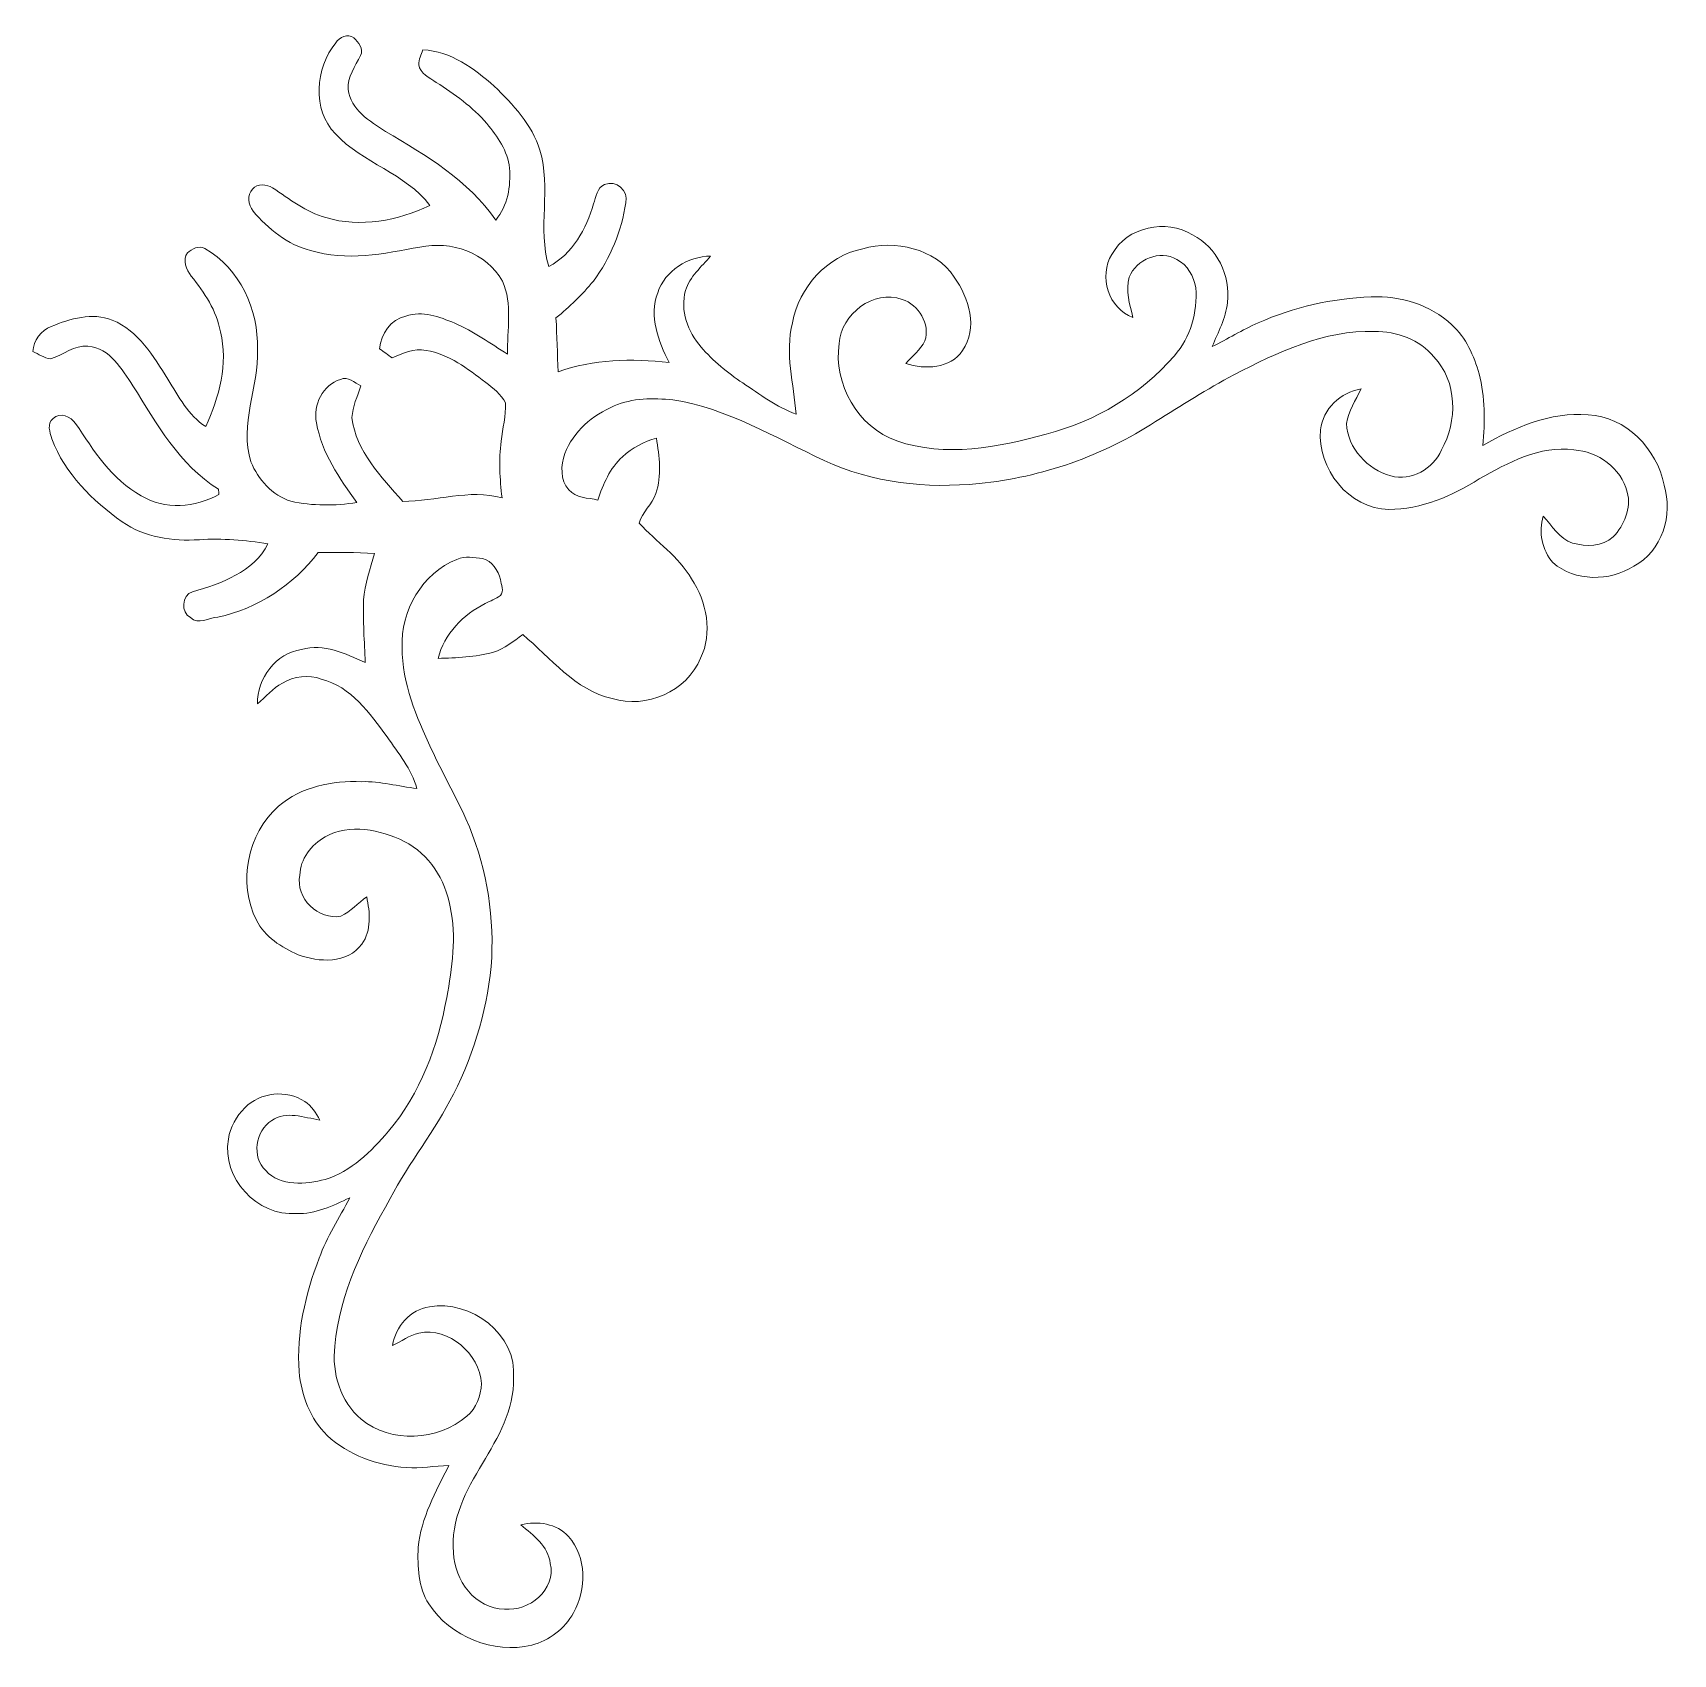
# Model space of a CAD drawing. Header units: centimetres. Extents: x -16.3 to 16.5, y -16.2 to 16.2.
import ezdxf

# ---------------------------------------------------------------- set-up
doc = ezdxf.new("R2010")
doc.units = ezdxf.units.CM
doc.header["$MEASUREMENT"] = 0
doc.layers.add('Layer 1', color=7, linetype='Continuous')

msp = doc.modelspace()

# ---------------------------------------------------------------- linework, layer by layer
at = {"layer": 'Layer 1', "color": 251, "lineweight": 9}
msp.add_open_spline([(-10.28371, 15.97163), (-10.20716, 16.07746), (-10.03923, 16.17095), (-9.92282, 16.07005), (-9.92282, 16.07005), (-9.8251, 15.98891), (-9.72138, 15.84568), (-9.78594, 15.71551), (-9.78594, 15.71551), (-9.89107, 15.50314), (-10.05087, 15.28935), (-10.03677, 15.03853), (-10.03677, 15.03853), (-9.98667, 14.63601), (-9.59932, 14.40035), (-9.28993, 14.19821), (-9.28993, 14.19821), (-8.47325, 13.72232), (-7.63223, 13.21961), (-7.08119, 12.42727), (-7.08119, 12.42727), (-6.84342, 12.71337), (-6.77922, 13.10284), (-6.8092, 13.46479), (-6.8092, 13.46479), (-6.83954, 13.80875), (-7.05156, 14.09555), (-7.26076, 14.35485), (-7.26076, 14.35485), (-7.54368, 14.68963), (-7.90599, 14.9454), (-8.27323, 15.17893), (-8.27323, 15.17893), (-8.40305, 15.27418), (-8.5946, 15.3525), (-8.62354, 15.53277), (-8.62354, 15.53277), (-8.62495, 15.63755), (-8.5745, 15.7335), (-8.54063, 15.82981), (-8.54063, 15.82981), (-7.98536, 15.80688), (-7.51405, 15.45587), (-7.11188, 15.10415), (-7.11188, 15.10415), (-6.74076, 14.73796), (-6.358, 14.33897), (-6.20242, 13.8278), (-6.20242, 13.8278), (-5.97206, 13.06544), (-6.2504, 12.26182), (-6.02392, 11.4977), (-6.02392, 11.4977), (-5.54414, 11.74605), (-5.27603, 12.25158), (-5.12892, 12.75077), (-5.12892, 12.75077), (-5.082, 12.88447), (-5.05942, 13.07426), (-4.90843, 13.13706), (-4.90843, 13.13706), (-4.68548, 13.24183), (-4.41596, 13.01006), (-4.48298, 12.77475), (-4.48298, 12.77475), (-4.56624, 12.20925), (-4.79061, 11.66562), (-5.13139, 11.20701), (-5.13139, 11.20701), (-5.35399, 10.93643), (-5.60835, 10.69231), (-5.87893, 10.4697), (-5.87893, 10.4697), (-5.85776, 10.11093), (-5.8507, 9.7518), (-5.83765, 9.39267), (-5.83765, 9.39267), (-5.12892, 9.65267), (-4.36057, 9.65832), (-3.61903, 9.57965), (-3.61903, 9.57965), (-3.82964, 10.0058), (-4.02578, 10.50145), (-3.84516, 10.97559), (-3.84516, 10.97559), (-3.69453, 11.41938), (-3.24368, 11.69737), (-2.78648, 11.70866), (-2.78648, 11.70866), (-2.96851, 11.49064), (-3.20417, 11.30085), (-3.28883, 11.01898), (-3.28883, 11.01898), (-3.40525, 10.61963), (-3.23838, 10.19277), (-2.97874, 9.88833), (-2.97874, 9.88833), (-2.73885, 9.60963), (-2.45028, 9.37574), (-2.14548, 9.17078), (-2.14548, 9.17078), (-1.80364, 8.94182), (-1.46709, 8.69276), (-1.07938, 8.54495), (-1.07938, 8.54495), (-1.12454, 9.15208), (-1.30481, 9.7638), (-1.15241, 10.37057), (-1.15241, 10.37057), (-1.02153, 11.08389), (-0.46696, 11.7069), (0.25376, 11.854), (0.25376, 11.854), (0.89864, 12.03145), (1.69627, 11.86917), (2.08468, 11.28533), (2.08468, 11.28533), (2.37467, 10.87893), (2.5641, 10.25874), (2.24943, 9.81918), (2.24943, 9.81918), (2.00248, 9.4537), (1.50048, 9.4336), (1.11595, 9.55848), (1.11595, 9.55848), (1.24366, 9.707), (1.40876, 9.83047), (1.4973, 10.00933), (1.4973, 10.00933), (1.60878, 10.348), (1.37066, 10.7364), (1.04328, 10.84224), (1.04328, 10.84224), (0.46755, 11.04755), (-0.17627, 10.54485), (-0.21967, 9.95994), (-0.21967, 9.95994), (-0.33255, 9.15314), (0.15463, 8.28495), (0.93427, 8.01331), (0.93427, 8.01331), (1.90794, 7.67782), (2.95851, 7.88384), (3.92406, 8.14737), (3.92406, 8.14737), (4.90584, 8.4049), (5.81919, 8.94288), (6.48383, 9.71441), (6.48383, 9.71441), (6.81156, 10.07988), (6.94844, 10.58859), (6.91316, 11.07154), (6.91316, 11.07154), (6.87329, 11.30085), (6.74735, 11.53121), (6.53392, 11.63987), (6.53392, 11.63987), (6.19843, 11.84166), (5.71901, 11.64128), (5.58389, 11.28533), (5.58389, 11.28533), (5.50064, 11.01545), (5.59377, 10.74134), (5.65551, 10.47888), (5.65551, 10.47888), (5.16337, 10.65632), (4.96512, 11.30544), (5.23534, 11.74112), (5.23534, 11.74112), (5.53697, 12.29674), (6.3219, 12.45514), (6.84789, 12.12988), (6.84789, 12.12988), (7.33755, 11.88611), (7.61025, 11.31214), (7.54498, 10.77768), (7.54498, 10.77768), (7.51359, 10.46335), (7.35695, 10.18395), (7.24124, 9.89644), (7.24124, 9.89644), (7.54922, 10.04919), (7.84132, 10.23405), (8.15776, 10.37022), (8.15776, 10.37022), (8.86719, 10.68913), (9.63978, 10.86199), (10.41659, 10.89127), (10.41659, 10.89127), (10.99833, 10.91738), (11.60546, 10.73923), (12.03196, 10.33036), (12.03196, 10.33036), (12.31842, 10.07777), (12.47399, 9.713), (12.57595, 9.35281), (12.57595, 9.35281), (12.70048, 8.88644), (12.6973, 8.39678), (12.64933, 7.91983), (12.64933, 7.91983), (13.28926, 8.2846), (13.99976, 8.59152), (14.75435, 8.53507), (14.75435, 8.53507), (15.51282, 8.50085), (16.13301, 7.85209), (16.27729, 7.12855), (16.27729, 7.12855), (16.45721, 6.53588), (16.23884, 5.8021), (15.6684, 5.50718), (15.6684, 5.50718), (15.18756, 5.20203), (14.49329, 5.19356), (14.05409, 5.57844), (14.05409, 5.57844), (13.82972, 5.82785), (13.76551, 6.19122), (13.85724, 6.50872), (13.85724, 6.50872), (14.03751, 6.3168), (14.1832, 6.0561), (14.44708, 5.96967), (14.44708, 5.96967), (14.71801, 5.89347), (15.03728, 5.89277), (15.25918, 6.09138), (15.25918, 6.09138), (15.47719, 6.32562), (15.62642, 6.66711), (15.53928, 6.9892), (15.53928, 6.9892), (15.41263, 7.46721), (14.95579, 7.80129), (14.47142, 7.83163), (14.47142, 7.83163), (13.78739, 7.92653), (13.15274, 7.57728), (12.58018, 7.25167), (12.58018, 7.25167), (12.03655, 6.91441), (11.42413, 6.63713), (10.77184, 6.64242), (10.77184, 6.64242), (9.97351, 6.65088), (9.33603, 7.46086), (9.4073, 8.2345), (9.4073, 8.2345), (9.45174, 8.65078), (9.8091, 8.98698), (10.21622, 9.04977), (10.21622, 9.04977), (10.10649, 8.8247), (9.96291, 8.61057), (9.92376, 8.35798), (9.92376, 8.35798), (9.95163, 7.86373), (10.34498, 7.44287), (10.81029, 7.31164), (10.81029, 7.31164), (11.22093, 7.20263), (11.66119, 7.45134), (11.82347, 7.83234), (11.82347, 7.83234), (12.14768, 8.40172), (12.14309, 9.20041), (11.67389, 9.69042), (11.67389, 9.69042), (11.39203, 10.03932), (10.92354, 10.20371), (10.48644, 10.20124), (10.48644, 10.20124), (9.47891, 10.23052), (8.54864, 9.78249), (7.67445, 9.33517), (7.67445, 9.33517), (7.13964, 9.04554), (6.62176, 8.72557), (6.10918, 8.39855), (6.10918, 8.39855), (5.05507, 7.71204), (3.83375, 7.28306), (2.58174, 7.1603), (2.58174, 7.1603), (1.53329, 7.0527), (0.4432, 7.16912), (-0.51706, 7.62349), (-0.51706, 7.62349), (-1.50483, 8.0747), (-2.45169, 8.66454), (-3.54318, 8.83352), (-3.54318, 8.83352), (-3.93406, 8.86809), (-4.34963, 8.87268), (-4.71511, 8.7104), (-4.71511, 8.7104), (-5.14621, 8.53154), (-5.53356, 8.20064), (-5.70254, 7.7572), (-5.70254, 7.7572), (-5.78262, 7.52436), (-5.79849, 7.22838), (-5.62316, 7.0333), (-5.62316, 7.0333), (-5.48064, 6.86537), (-5.23793, 6.87631), (-5.04178, 6.82904), (-5.04178, 6.82904), (-4.93772, 7.14548), (-4.79872, 7.46686), (-4.54895, 7.69617), (-4.54895, 7.69617), (-4.35563, 7.87044), (-4.12139, 7.99532), (-3.87233, 8.06835), (-3.87233, 8.06835), (-3.80988, 7.70393), (-3.75944, 7.31728), (-3.88291, 6.95992), (-3.88291, 6.95992), (-3.95911, 6.74331), (-4.15243, 6.58668), (-4.21875, 6.3669), (-4.21875, 6.3669), (-3.87021, 5.99401), (-3.43277, 5.70121), (-3.16712, 5.2553), (-3.16712, 5.2553), (-2.86797, 4.79598), (-2.74097, 4.17474), (-2.98862, 3.66603), (-2.98862, 3.66603), (-3.25779, 3.00069), (-4.07835, 2.64968), (-4.75392, 2.86029), (-4.75392, 2.86029), (-5.49934, 3.02892), (-5.98582, 3.67309), (-6.54391, 4.14052), (-6.54391, 4.14052), (-6.72771, 4.0054), (-6.90904, 3.85583), (-7.13093, 3.78845), (-7.13093, 3.78845), (-7.48971, 3.68367), (-7.86718, 3.67697), (-8.23724, 3.66427), (-8.23724, 3.66427), (-8.10989, 4.14828), (-7.73771, 4.5448), (-7.29321, 4.75964), (-7.29321, 4.75964), (-7.19408, 4.81538), (-7.08013, 4.84678), (-6.99159, 4.92016), (-6.99159, 4.92016), (-6.90269, 5.00588), (-6.97712, 5.14629), (-6.98912, 5.24189), (-6.98912, 5.24189), (-7.03498, 5.42428), (-7.15669, 5.60702), (-7.34507, 5.66099), (-7.34507, 5.66099), (-7.5144, 5.68004), (-7.6975, 5.71532), (-7.85942, 5.64335), (-7.85942, 5.64335), (-8.55157, 5.37065), (-8.98619, 4.61148), (-8.95409, 3.87982), (-8.95409, 3.87982), (-8.95726, 3.16262), (-8.67046, 2.49199), (-8.3713, 1.85381), (-8.3713, 1.85381), (-8.15222, 1.38391), (-7.89611, 0.93165), (-7.68197, 0.45893), (-7.68197, 0.45893), (-7.29039, -0.40785), (-7.12212, -1.36987), (-7.16374, -2.31814), (-7.16374, -2.31814), (-7.22019, -3.26958), (-7.50417, -4.19774), (-7.92645, -5.04899), (-7.92645, -5.04899), (-8.30075, -5.77289), (-8.80945, -6.41565), (-9.19433, -7.13355), (-9.19433, -7.13355), (-9.70867, -8.05148), (-10.20998, -9.02197), (-10.30204, -10.08877), (-10.30204, -10.08877), (-10.36097, -10.62111), (-10.19269, -11.19297), (-9.77395, -11.54645), (-9.77395, -11.54645), (-9.1781, -12.04281), (-8.24006, -11.97755), (-7.65975, -11.4886), (-7.65975, -11.4886), (-7.4696, -11.32879), (-7.38176, -11.07761), (-7.36977, -10.83596), (-7.36977, -10.83596), (-7.40928, -10.23623), (-8.01394, -9.70601), (-8.62247, -9.82419), (-8.62247, -9.82419), (-8.81192, -9.87076), (-8.97032, -9.99176), (-9.1453, -10.0729), (-9.1453, -10.0729), (-9.08885, -9.69648), (-8.79181, -9.35253), (-8.40799, -9.2982), (-8.40799, -9.2982), (-7.59237, -9.15462), (-6.64234, -9.851), (-6.72983, -10.72518), (-6.72983, -10.72518), (-6.70866, -11.35207), (-7.03992, -11.91334), (-7.3486, -12.43298), (-7.3486, -12.43298), (-7.67245, -12.97026), (-7.99524, -13.5654), (-7.92539, -14.21663), (-7.92539, -14.21663), (-7.91692, -14.76449), (-7.48689, -15.34551), (-6.90551, -15.34199), (-6.90551, -15.34199), (-6.4148, -15.39526), (-5.87752, -14.95428), (-5.99217, -14.43041), (-5.99217, -14.43041), (-6.0338, -14.08575), (-6.33436, -13.86667), (-6.57884, -13.65712), (-6.57884, -13.65712), (-6.24864, -13.5781), (-5.86552, -13.63101), (-5.62775, -13.89172), (-5.62775, -13.89172), (-5.26015, -14.30094), (-5.26862, -14.95287), (-5.53179, -15.41537), (-5.53179, -15.41537), (-5.69725, -15.74204), (-6.01933, -15.9664), (-6.3647, -16.06659), (-6.3647, -16.06659), (-7.12635, -16.2451), (-7.99665, -15.89973), (-8.42069, -15.23933), (-8.42069, -15.23933), (-8.6327, -14.90701), (-8.64717, -14.49285), (-8.63483, -14.1115), (-8.63483, -14.1115), (-8.5745, -13.5206), (-8.28452, -12.99213), (-8.01958, -12.47285), (-8.01958, -12.47285), (-8.30357, -12.48061), (-8.5865, -12.53282), (-8.87083, -12.51412), (-8.87083, -12.51412), (-9.44586, -12.46896), (-10.02583, -12.26965), (-10.45444, -11.87348), (-10.45444, -11.87348), (-10.79735, -11.54045), (-10.96704, -11.0635), (-11.01396, -10.59607), (-11.01396, -10.59607), (-11.06864, -9.82137), (-10.8926, -9.0449), (-10.61144, -8.32665), (-10.61144, -8.32665), (-10.46151, -7.89908), (-10.20822, -7.52232), (-10.0036, -7.12156), (-10.0036, -7.12156), (-10.34051, -7.2789), (-10.68764, -7.44858), (-11.07076, -7.43624), (-11.07076, -7.43624), (-11.85216, -7.49515), (-12.5623, -6.72221), (-12.42966, -5.94681), (-12.42966, -5.94681), (-12.39685, -5.70692), (-12.26562, -5.49208), (-12.10016, -5.32028), (-12.10016, -5.32028), (-11.79607, -5.00807), (-11.26267, -4.95162), (-10.90107, -5.19575), (-10.90107, -5.19575), (-10.76596, -5.285), (-10.67423, -5.42329), (-10.60227, -5.56581), (-10.60227, -5.56581), (-10.9173, -5.51713), (-11.27466, -5.37496), (-11.56323, -5.57533), (-11.56323, -5.57533), (-11.88073, -5.78241), (-11.97281, -6.30594), (-11.68106, -6.57405), (-11.68106, -6.57405), (-11.39108, -6.90919), (-10.87814, -6.84745), (-10.4922, -6.7515), (-10.4922, -6.7515), (-9.97503, -6.5931), (-9.57004, -6.19552), (-9.23032, -5.79053), (-9.23032, -5.79053), (-8.58861, -5.03594), (-8.23865, -4.08167), (-8.06297, -3.11788), (-8.06297, -3.11788), (-7.95749, -2.5224), (-7.85977, -1.90398), (-7.99595, -1.30496), (-7.99595, -1.30496), (-8.08767, -0.7638), (-8.41434, -0.24698), (-8.91104, 0.0049), (-8.91104, 0.0049), (-9.39542, 0.23774), (-9.99972, 0.36721), (-10.49538, 0.09627), (-10.49538, 0.09627), (-10.76702, -0.05895), (-10.99808, -0.34752), (-10.99844, -0.67137), (-10.99844, -0.67137), (-11.09757, -1.12892), (-10.6259, -1.5773), (-10.17788, -1.49052), (-10.17788, -1.49052), (-9.98419, -1.39562), (-9.8385, -1.22629), (-9.66317, -1.10282), (-9.66317, -1.10282), (-9.5972, -1.41608), (-9.56227, -1.77098), (-9.76125, -2.04826), (-9.76125, -2.04826), (-10.04558, -2.44655), (-10.62202, -2.41409), (-11.03513, -2.26063), (-11.03513, -2.26063), (-11.36497, -2.11317), (-11.70399, -1.90574), (-11.86698, -1.5699), (-11.86698, -1.5699), (-12.23845, -0.82589), (-12.05783, 0.16083), (-11.42424, 0.70623), (-11.42424, 0.70623), (-10.97339, 1.10028), (-10.34721, 1.22234), (-9.76407, 1.19906), (-9.76407, 1.19906), (-9.39048, 1.20752), (-9.02747, 1.10698), (-8.65916, 1.06183), (-8.65916, 1.06183), (-8.76112, 1.452), (-9.03593, 1.76738), (-9.2543, 2.09547), (-9.2543, 2.09547), (-9.6032, 2.56254), (-9.97115, 3.10088), (-10.57263, 3.24975), (-10.57263, 3.24975), (-10.82699, 3.34395), (-11.11838, 3.30761), (-11.34769, 3.1672), (-11.34769, 3.1672), (-11.5456, 3.06948), (-11.68036, 2.89169), (-11.84793, 2.75445), (-11.84793, 2.75445), (-11.85639, 3.26387), (-11.4768, 3.76834), (-10.96387, 3.84383), (-10.96387, 3.84383), (-10.51901, 3.96836), (-10.09215, 3.75917), (-9.69422, 3.58348), (-9.69422, 3.58348), (-9.70585, 3.99941), (-9.74361, 4.41533), (-9.72456, 4.83161), (-9.72456, 4.83161), (-9.7041, 5.15193), (-9.59191, 5.45497), (-9.50689, 5.76153), (-9.50689, 5.76153), (-9.88225, 5.78411), (-10.25866, 5.78482), (-10.63437, 5.78199), (-10.63437, 5.78199), (-11.12791, 5.13394), (-11.83981, 4.65346), (-12.64168, 4.48977), (-12.64168, 4.48977), (-12.81912, 4.47389), (-13.02973, 4.32996), (-13.18531, 4.47989), (-13.18531, 4.47989), (-13.38427, 4.57655), (-13.36558, 4.93215), (-13.1458, 4.99777), (-13.1458, 4.99777), (-12.57465, 5.15864), (-11.92201, 5.39006), (-11.63697, 5.95309), (-11.63697, 5.95309), (-12.08958, 6.0307), (-12.55031, 6.06669), (-13.00927, 6.03599), (-13.00927, 6.03599), (-13.54373, 6.00107), (-14.10323, 6.08503), (-14.55267, 6.39442), (-14.55267, 6.39442), (-15.14675, 6.81704), (-15.69497, 7.3582), (-15.96026, 8.05035), (-15.96026, 8.05035), (-15.99483, 8.18406), (-16.06397, 8.36256), (-15.93203, 8.46063), (-15.93203, 8.46063), (-15.79551, 8.59998), (-15.57785, 8.49485), (-15.4826, 8.35939), (-15.4826, 8.35939), (-15.12135, 7.81928), (-14.75799, 7.23755), (-14.17273, 6.91476), (-14.17273, 6.91476), (-13.69789, 6.62548), (-13.089, 6.68017), (-12.61663, 6.94263), (-12.61663, 6.94263), (-12.6198, 6.96874), (-12.6258, 7.02095), (-12.62898, 7.04705), (-12.62898, 7.04705), (-13.40897, 7.53283), (-13.86476, 8.35551), (-14.33607, 9.11398), (-14.33607, 9.11398), (-14.56114, 9.441), (-14.7908, 9.8661), (-15.236, 9.90808), (-15.236, 9.90808), (-15.51047, 9.93031), (-15.73025, 9.72534), (-15.98283, 9.65443), (-15.98283, 9.65443), (-16.11266, 9.65832), (-16.22167, 9.75251), (-16.33879, 9.79802), (-16.33879, 9.79802), (-16.32115, 10.02309), (-16.18039, 10.21923), (-15.97013, 10.29755), (-15.97013, 10.29755), (-15.58984, 10.45877), (-15.1524, 10.58577), (-14.74988, 10.42772), (-14.74988, 10.42772), (-14.22671, 10.20865), (-13.92297, 9.707), (-13.64215, 9.24345), (-13.64215, 9.24345), (-13.42237, 8.90619), (-13.23117, 8.5192), (-12.87945, 8.29836), (-12.87945, 8.29836), (-12.61698, 8.8875), (-12.42754, 9.55037), (-12.5877, 10.19454), (-12.5877, 10.19454), (-12.66214, 10.6154), (-12.90943, 10.97806), (-13.16978, 11.30685), (-13.16978, 11.30685), (-13.27103, 11.43208), (-13.34617, 11.62717), (-13.24775, 11.77322), (-13.24775, 11.77322), (-13.15391, 11.85012), (-13.02091, 11.92527), (-12.90203, 11.85718), (-12.90203, 11.85718), (-12.19577, 11.46489), (-11.82358, 10.63198), (-11.84793, 9.84176), (-11.84793, 9.84176), (-11.81688, 9.08611), (-12.21693, 8.34316), (-11.9774, 7.59386), (-11.9774, 7.59386), (-11.83523, 7.23897), (-11.54948, 6.92499), (-11.17941, 6.80505), (-11.17941, 6.80505), (-10.74691, 6.71156), (-10.29394, 6.70803), (-9.85825, 6.78318), (-9.85825, 6.78318), (-10.2142, 7.26084), (-10.56276, 7.77519), (-10.66647, 8.37385), (-10.66647, 8.37385), (-10.74267, 8.72557), (-10.53983, 9.13762), (-10.18811, 9.24098), (-10.18811, 9.24098), (-10.03147, 9.31189), (-9.90977, 9.17042), (-9.781, 9.11186), (-9.781, 9.11186), (-9.84838, 8.90372), (-9.94787, 8.69876), (-9.95739, 8.47686), (-9.95739, 8.47686), (-9.87837, 7.80129), (-9.36895, 7.29259), (-8.9428, 6.80328), (-8.9428, 6.80328), (-8.27923, 6.80117), (-7.61671, 7.05446), (-6.95737, 6.87419), (-6.95737, 6.87419), (-7.00076, 7.25025), (-7.0251, 7.6309), (-6.97501, 8.00732), (-6.97501, 8.00732), (-6.94573, 8.26237), (-6.88011, 8.51461), (-6.88681, 8.77284), (-6.88681, 8.77284), (-6.97501, 8.945), (-7.1387, 9.06247), (-7.28404, 9.18242), (-7.28404, 9.18242), (-7.64387, 9.4537), (-8.01676, 9.7458), (-8.47502, 9.82165), (-8.47502, 9.82165), (-8.71632, 9.88092), (-8.93927, 9.7518), (-9.15623, 9.67102), (-9.15623, 9.67102), (-9.23878, 9.7324), (-9.32133, 9.79413), (-9.40423, 9.85481), (-9.40423, 9.85481), (-9.37707, 10.15115), (-9.18163, 10.43972), (-8.88142, 10.50851), (-8.88142, 10.50851), (-8.54768, 10.62422), (-8.20973, 10.48981), (-7.90175, 10.36634), (-7.90175, 10.36634), (-7.52675, 10.20089), (-7.1902, 9.96453), (-6.8466, 9.74333), (-6.8466, 9.74333), (-6.85894, 10.22946), (-6.74394, 10.7484), (-6.94961, 11.20842), (-6.94961, 11.20842), (-7.26887, 11.7778), (-7.98078, 12.0184), (-8.5999, 11.88681), (-8.5999, 11.88681), (-9.31604, 11.75664), (-10.07134, 11.5926), (-10.78536, 11.8212), (-10.78536, 11.8212), (-11.24785, 11.93479), (-11.63591, 12.24876), (-11.93612, 12.60789), (-11.93612, 12.60789), (-12.03102, 12.72995), (-12.06136, 12.92786), (-11.94565, 13.04569), (-11.94565, 13.04569), (-11.85392, 13.16845), (-11.66131, 13.14341), (-11.54383, 13.07073), (-11.54383, 13.07073), (-11.20622, 12.84743), (-10.87814, 12.58602), (-10.48127, 12.47701), (-10.48127, 12.47701), (-9.79053, 12.26781), (-9.04264, 12.41739), (-8.40199, 12.71902), (-8.40199, 12.71902), (-8.88777, 13.37024), (-9.74677, 13.55898), (-10.28688, 14.15235), (-10.28688, 14.15235), (-10.76913, 14.6346), (-10.68411, 15.46363), (-10.28371, 15.97163)], degree=3, knots=[0, 0, 0, 0, 0.00483092, 0.00483092, 0.00483092, 0.00483092, 0.00966184, 0.00966184, 0.00966184, 0.00966184, 0.01449275, 0.01449275, 0.01449275, 0.01449275, 0.01932367, 0.01932367, 0.01932367, 0.01932367, 0.02415459, 0.02415459, 0.02415459, 0.02415459, 0.02898551, 0.02898551, 0.02898551, 0.02898551, 0.03381643, 0.03381643, 0.03381643, 0.03381643, 0.03864734, 0.03864734, 0.03864734, 0.03864734, 0.04347826, 0.04347826, 0.04347826, 0.04347826, 0.04830918, 0.04830918, 0.04830918, 0.04830918, 0.0531401, 0.0531401, 0.0531401, 0.0531401, 0.05797101, 0.05797101, 0.05797101, 0.05797101, 0.06280193, 0.06280193, 0.06280193, 0.06280193, 0.06763285, 0.06763285, 0.06763285, 0.06763285, 0.07246377, 0.07246377, 0.07246377, 0.07246377, 0.07729469, 0.07729469, 0.07729469, 0.07729469, 0.0821256, 0.0821256, 0.0821256, 0.0821256, 0.08695652, 0.08695652, 0.08695652, 0.08695652, 0.09178744, 0.09178744, 0.09178744, 0.09178744, 0.09661836, 0.09661836, 0.09661836, 0.09661836, 0.10144928, 0.10144928, 0.10144928, 0.10144928, 0.10628019, 0.10628019, 0.10628019, 0.10628019, 0.11111111, 0.11111111, 0.11111111, 0.11111111, 0.11594203, 0.11594203, 0.11594203, 0.11594203, 0.12077295, 0.12077295, 0.12077295, 0.12077295, 0.12560386, 0.12560386, 0.12560386, 0.12560386, 0.13043478, 0.13043478, 0.13043478, 0.13043478, 0.1352657, 0.1352657, 0.1352657, 0.1352657, 0.14009662, 0.14009662, 0.14009662, 0.14009662, 0.14492754, 0.14492754, 0.14492754, 0.14492754, 0.14975845, 0.14975845, 0.14975845, 0.14975845, 0.15458937, 0.15458937, 0.15458937, 0.15458937, 0.15942029, 0.15942029, 0.15942029, 0.15942029, 0.16425121, 0.16425121, 0.16425121, 0.16425121, 0.16908213, 0.16908213, 0.16908213, 0.16908213, 0.17391304, 0.17391304, 0.17391304, 0.17391304, 0.17874396, 0.17874396, 0.17874396, 0.17874396, 0.18357488, 0.18357488, 0.18357488, 0.18357488, 0.1884058, 0.1884058, 0.1884058, 0.1884058, 0.19323671, 0.19323671, 0.19323671, 0.19323671, 0.19806763, 0.19806763, 0.19806763, 0.19806763, 0.20289855, 0.20289855, 0.20289855, 0.20289855, 0.20772947, 0.20772947, 0.20772947, 0.20772947, 0.21256039, 0.21256039, 0.21256039, 0.21256039, 0.2173913, 0.2173913, 0.2173913, 0.2173913, 0.22222222, 0.22222222, 0.22222222, 0.22222222, 0.22705314, 0.22705314, 0.22705314, 0.22705314, 0.23188406, 0.23188406, 0.23188406, 0.23188406, 0.23671498, 0.23671498, 0.23671498, 0.23671498, 0.24154589, 0.24154589, 0.24154589, 0.24154589, 0.24637681, 0.24637681, 0.24637681, 0.24637681, 0.25120773, 0.25120773, 0.25120773, 0.25120773, 0.25603865, 0.25603865, 0.25603865, 0.25603865, 0.26086957, 0.26086957, 0.26086957, 0.26086957, 0.26570048, 0.26570048, 0.26570048, 0.26570048, 0.2705314, 0.2705314, 0.2705314, 0.2705314, 0.27536232, 0.27536232, 0.27536232, 0.27536232, 0.28019324, 0.28019324, 0.28019324, 0.28019324, 0.28502415, 0.28502415, 0.28502415, 0.28502415, 0.28985507, 0.28985507, 0.28985507, 0.28985507, 0.29468599, 0.29468599, 0.29468599, 0.29468599, 0.29951691, 0.29951691, 0.29951691, 0.29951691, 0.30434783, 0.30434783, 0.30434783, 0.30434783, 0.30917874, 0.30917874, 0.30917874, 0.30917874, 0.31400966, 0.31400966, 0.31400966, 0.31400966, 0.31884058, 0.31884058, 0.31884058, 0.31884058, 0.3236715, 0.3236715, 0.3236715, 0.3236715, 0.32850242, 0.32850242, 0.32850242, 0.32850242, 0.33333333, 0.33333333, 0.33333333, 0.33333333, 0.33816425, 0.33816425, 0.33816425, 0.33816425, 0.34299517, 0.34299517, 0.34299517, 0.34299517, 0.34782609, 0.34782609, 0.34782609, 0.34782609, 0.352657, 0.352657, 0.352657, 0.352657, 0.35748792, 0.35748792, 0.35748792, 0.35748792, 0.36231884, 0.36231884, 0.36231884, 0.36231884, 0.36714976, 0.36714976, 0.36714976, 0.36714976, 0.37198068, 0.37198068, 0.37198068, 0.37198068, 0.37681159, 0.37681159, 0.37681159, 0.37681159, 0.38164251, 0.38164251, 0.38164251, 0.38164251, 0.38647343, 0.38647343, 0.38647343, 0.38647343, 0.39130435, 0.39130435, 0.39130435, 0.39130435, 0.39613527, 0.39613527, 0.39613527, 0.39613527, 0.40096618, 0.40096618, 0.40096618, 0.40096618, 0.4057971, 0.4057971, 0.4057971, 0.4057971, 0.41062802, 0.41062802, 0.41062802, 0.41062802, 0.41545894, 0.41545894, 0.41545894, 0.41545894, 0.42028986, 0.42028986, 0.42028986, 0.42028986, 0.42512077, 0.42512077, 0.42512077, 0.42512077, 0.42995169, 0.42995169, 0.42995169, 0.42995169, 0.43478261, 0.43478261, 0.43478261, 0.43478261, 0.43961353, 0.43961353, 0.43961353, 0.43961353, 0.44444444, 0.44444444, 0.44444444, 0.44444444, 0.44927536, 0.44927536, 0.44927536, 0.44927536, 0.45410628, 0.45410628, 0.45410628, 0.45410628, 0.4589372, 0.4589372, 0.4589372, 0.4589372, 0.46376812, 0.46376812, 0.46376812, 0.46376812, 0.46859903, 0.46859903, 0.46859903, 0.46859903, 0.47342995, 0.47342995, 0.47342995, 0.47342995, 0.47826087, 0.47826087, 0.47826087, 0.47826087, 0.48309179, 0.48309179, 0.48309179, 0.48309179, 0.48792271, 0.48792271, 0.48792271, 0.48792271, 0.49275362, 0.49275362, 0.49275362, 0.49275362, 0.49758454, 0.49758454, 0.49758454, 0.49758454, 0.50241546, 0.50241546, 0.50241546, 0.50241546, 0.50724638, 0.50724638, 0.50724638, 0.50724638, 0.51207729, 0.51207729, 0.51207729, 0.51207729, 0.51690821, 0.51690821, 0.51690821, 0.51690821, 0.52173913, 0.52173913, 0.52173913, 0.52173913, 0.52657005, 0.52657005, 0.52657005, 0.52657005, 0.53140097, 0.53140097, 0.53140097, 0.53140097, 0.53623188, 0.53623188, 0.53623188, 0.53623188, 0.5410628, 0.5410628, 0.5410628, 0.5410628, 0.54589372, 0.54589372, 0.54589372, 0.54589372, 0.55072464, 0.55072464, 0.55072464, 0.55072464, 0.55555556, 0.55555556, 0.55555556, 0.55555556, 0.56038647, 0.56038647, 0.56038647, 0.56038647, 0.56521739, 0.56521739, 0.56521739, 0.56521739, 0.57004831, 0.57004831, 0.57004831, 0.57004831, 0.57487923, 0.57487923, 0.57487923, 0.57487923, 0.57971014, 0.57971014, 0.57971014, 0.57971014, 0.58454106, 0.58454106, 0.58454106, 0.58454106, 0.58937198, 0.58937198, 0.58937198, 0.58937198, 0.5942029, 0.5942029, 0.5942029, 0.5942029, 0.59903382, 0.59903382, 0.59903382, 0.59903382, 0.60386473, 0.60386473, 0.60386473, 0.60386473, 0.60869565, 0.60869565, 0.60869565, 0.60869565, 0.61352657, 0.61352657, 0.61352657, 0.61352657, 0.61835749, 0.61835749, 0.61835749, 0.61835749, 0.62318841, 0.62318841, 0.62318841, 0.62318841, 0.62801932, 0.62801932, 0.62801932, 0.62801932, 0.63285024, 0.63285024, 0.63285024, 0.63285024, 0.63768116, 0.63768116, 0.63768116, 0.63768116, 0.64251208, 0.64251208, 0.64251208, 0.64251208, 0.647343, 0.647343, 0.647343, 0.647343, 0.65217391, 0.65217391, 0.65217391, 0.65217391, 0.65700483, 0.65700483, 0.65700483, 0.65700483, 0.66183575, 0.66183575, 0.66183575, 0.66183575, 0.66666667, 0.66666667, 0.66666667, 0.66666667, 0.67149758, 0.67149758, 0.67149758, 0.67149758, 0.6763285, 0.6763285, 0.6763285, 0.6763285, 0.68115942, 0.68115942, 0.68115942, 0.68115942, 0.68599034, 0.68599034, 0.68599034, 0.68599034, 0.69082126, 0.69082126, 0.69082126, 0.69082126, 0.69565217, 0.69565217, 0.69565217, 0.69565217, 0.70048309, 0.70048309, 0.70048309, 0.70048309, 0.70531401, 0.70531401, 0.70531401, 0.70531401, 0.71014493, 0.71014493, 0.71014493, 0.71014493, 0.71497585, 0.71497585, 0.71497585, 0.71497585, 0.71980676, 0.71980676, 0.71980676, 0.71980676, 0.72463768, 0.72463768, 0.72463768, 0.72463768, 0.7294686, 0.7294686, 0.7294686, 0.7294686, 0.73429952, 0.73429952, 0.73429952, 0.73429952, 0.73913043, 0.73913043, 0.73913043, 0.73913043, 0.74396135, 0.74396135, 0.74396135, 0.74396135, 0.74879227, 0.74879227, 0.74879227, 0.74879227, 0.75362319, 0.75362319, 0.75362319, 0.75362319, 0.75845411, 0.75845411, 0.75845411, 0.75845411, 0.76328502, 0.76328502, 0.76328502, 0.76328502, 0.76811594, 0.76811594, 0.76811594, 0.76811594, 0.77294686, 0.77294686, 0.77294686, 0.77294686, 0.77777778, 0.77777778, 0.77777778, 0.77777778, 0.7826087, 0.7826087, 0.7826087, 0.7826087, 0.78743961, 0.78743961, 0.78743961, 0.78743961, 0.79227053, 0.79227053, 0.79227053, 0.79227053, 0.79710145, 0.79710145, 0.79710145, 0.79710145, 0.80193237, 0.80193237, 0.80193237, 0.80193237, 0.80676329, 0.80676329, 0.80676329, 0.80676329, 0.8115942, 0.8115942, 0.8115942, 0.8115942, 0.81642512, 0.81642512, 0.81642512, 0.81642512, 0.82125604, 0.82125604, 0.82125604, 0.82125604, 0.82608696, 0.82608696, 0.82608696, 0.82608696, 0.83091787, 0.83091787, 0.83091787, 0.83091787, 0.83574879, 0.83574879, 0.83574879, 0.83574879, 0.84057971, 0.84057971, 0.84057971, 0.84057971, 0.84541063, 0.84541063, 0.84541063, 0.84541063, 0.85024155, 0.85024155, 0.85024155, 0.85024155, 0.85507246, 0.85507246, 0.85507246, 0.85507246, 0.85990338, 0.85990338, 0.85990338, 0.85990338, 0.8647343, 0.8647343, 0.8647343, 0.8647343, 0.86956522, 0.86956522, 0.86956522, 0.86956522, 0.87439614, 0.87439614, 0.87439614, 0.87439614, 0.87922705, 0.87922705, 0.87922705, 0.87922705, 0.88405797, 0.88405797, 0.88405797, 0.88405797, 0.88888889, 0.88888889, 0.88888889, 0.88888889, 0.89371981, 0.89371981, 0.89371981, 0.89371981, 0.89855072, 0.89855072, 0.89855072, 0.89855072, 0.90338164, 0.90338164, 0.90338164, 0.90338164, 0.90821256, 0.90821256, 0.90821256, 0.90821256, 0.91304348, 0.91304348, 0.91304348, 0.91304348, 0.9178744, 0.9178744, 0.9178744, 0.9178744, 0.92270531, 0.92270531, 0.92270531, 0.92270531, 0.92753623, 0.92753623, 0.92753623, 0.92753623, 0.93236715, 0.93236715, 0.93236715, 0.93236715, 0.93719807, 0.93719807, 0.93719807, 0.93719807, 0.94202899, 0.94202899, 0.94202899, 0.94202899, 0.9468599, 0.9468599, 0.9468599, 0.9468599, 0.95169082, 0.95169082, 0.95169082, 0.95169082, 0.95652174, 0.95652174, 0.95652174, 0.95652174, 0.96135266, 0.96135266, 0.96135266, 0.96135266, 0.96618357, 0.96618357, 0.96618357, 0.96618357, 0.97101449, 0.97101449, 0.97101449, 0.97101449, 0.97584541, 0.97584541, 0.97584541, 0.97584541, 0.98067633, 0.98067633, 0.98067633, 0.98067633, 0.98550725, 0.98550725, 0.98550725, 0.98550725, 0.99033816, 0.99033816, 0.99033816, 0.99033816, 1, 1, 1, 1], dxfattribs=at)

doc.saveas('drawing.dxf')
